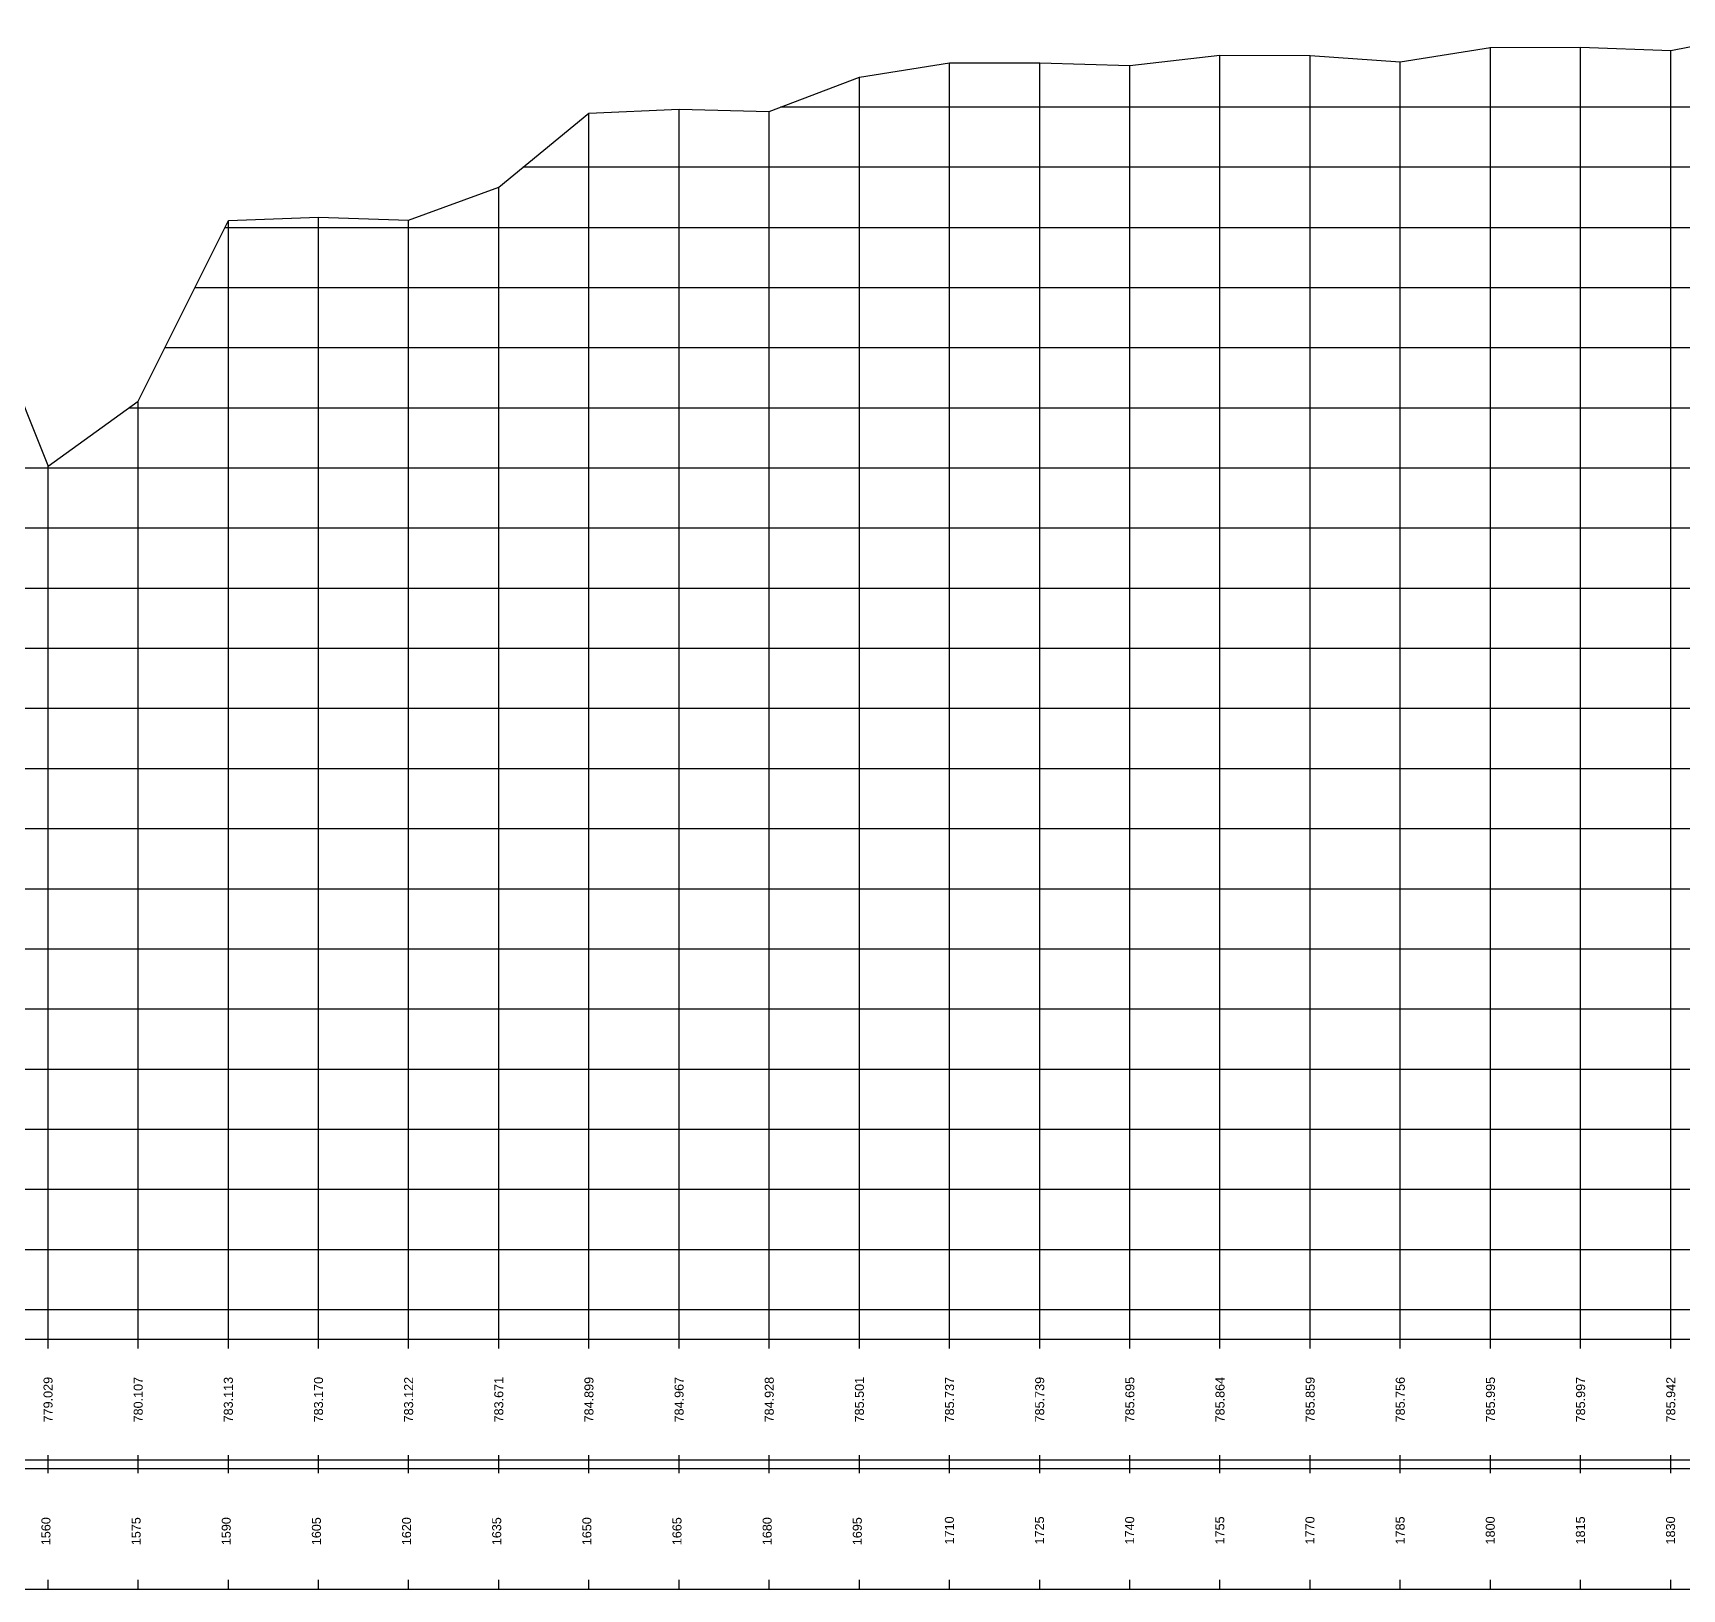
# Model space of a CAD drawing. Header units: millimetres. Extents: x 2757 to 35141, y 547 to 28513.
# Drawn here: x 4356.2 to 4630.6, y 547.2 to 806.1 of the extents above; entities that cross this region are included whole.
import ezdxf
from ezdxf.enums import TextEntityAlignment as Align

# ---------------------------------------------------------------- set-up
doc = ezdxf.new("R2010")
doc.units = ezdxf.units.MM
for name, color, linetype in [('Chainage_TXT', 7, 'Continuous'), ('GL', 3, 'Continuous'), ('TitleBox', 7, 'Continuous')]:
    doc.layers.add(name, color=color, linetype=linetype)
doc.styles.get("Standard").update_dxf_attribs({"font": 'arial.ttf'})

msp = doc.modelspace()

# ---------------------------------------------------------------- linework, layer by layer
at = {"layer": 'Chainage_TXT'}
for p, q in [((4553.68077, 588.73715), (4553.68077, 802.37729)), ((4568.68077, 588.73715), (4568.68077, 802.32724)), ((4583.68077, 588.73715), (4583.68077, 801.29697)), ((4598.68077, 588.73715), (4598.68077, 803.73715)), ((4613.68077, 588.73715), (4613.68077, 803.73715)), ((4628.68077, 588.73715), (4628.68077, 803.15732)), ((4493.68077, 588.73715), (4493.68077, 798.74692)), ((4508.68077, 588.73715), (4508.68077, 801.10715)), ((4523.68077, 588.73715), (4523.68077, 801.12729)), ((4538.68077, 588.73715), (4538.68077, 800.68722)), ((4463.68077, 588.73715), (4463.68077, 793.40695)), ((4478.68077, 588.73715), (4478.68077, 793.01694)), ((4941.57646, 793.73715), (4480.56615, 793.73715)), ((4448.68077, 588.73715), (4448.68077, 792.72702)), ((4973.68077, 783.73715), (4437.69936, 783.73715)), ((4433.68077, 588.73715), (4433.68077, 780.44736)), ((4388.68077, 588.73715), (4388.68077, 774.86691)), ((4403.68077, 588.73715), (4403.68077, 775.43698)), ((4418.68077, 588.73715), (4418.68077, 774.95724)), ((4388.11701, 773.73715), (4978.68077, 773.73715)), ((4383.12696, 763.73715), (4978.68077, 763.73715)), ((4378.13691, 753.73715), (4978.68077, 753.73715)), ((4372.19198, 743.73715), (4978.68077, 743.73715)), ((4373.68077, 588.73715), (4373.68077, 744.8071)), ((3990.02656, 733.73715), (4978.68077, 733.73715)), ((4358.68077, 588.73715), (4358.68077, 734.02707)), ((3983.68077, 723.73715), (4978.68077, 723.73715)), ((3978.85939, 713.73715), (4978.68077, 713.73715)), ((3973.89905, 703.73715), (4978.68077, 703.73715)), ((3968.93871, 693.73715), (4978.68077, 693.73715)), ((3506.8298, 683.73715), (4978.68077, 683.73715)), ((3377.58562, 673.73715), (4978.68077, 673.73715)), ((3263.24038, 663.73715), (4978.68077, 663.73715)), ((3208.44039, 653.73715), (4978.68077, 653.73715)), ((2793.68077, 643.73715), (4978.68077, 643.73715)), ((2793.68077, 633.73715), (4978.68077, 633.73715)), ((2793.68077, 623.73715), (4978.68077, 623.73715)), ((2793.68077, 613.73715), (4978.68077, 613.73715)), ((2793.68077, 603.73715), (4978.68077, 603.73715)), ((2793.68077, 593.73715), (4978.68077, 593.73715))]:
    msp.add_line(p, q, dxfattribs=at)
at = {"layer": 'GL'}
msp.add_lwpolyline([(4343.68077, 771.49716), (4358.68077, 734.02707), (4373.68077, 744.8071), (4388.68077, 774.86691), (4403.68077, 775.43698), (4418.68077, 774.95724), (4433.68077, 780.44736), (4448.68077, 792.72702), (4463.68077, 793.40695), (4478.68077, 793.01694), (4493.68077, 798.74692), (4508.68077, 801.10715), (4523.68077, 801.12729), (4538.68077, 800.68722), (4553.68077, 802.37729), (4568.68077, 802.32724), (4583.68077, 801.29697), (4598.68077, 803.6871), (4613.68077, 803.70724), (4628.68077, 803.15732), (4643.68077, 806.07724)], dxfattribs=at)
at = {"layer": 'TitleBox'}
for p, q in [((4358.68077, 587.23715), (4358.68077, 590.23715)), ((4373.68077, 587.23715), (4373.68077, 590.23715)), ((4388.68077, 587.23715), (4388.68077, 590.23715)), ((4403.68077, 587.23715), (4403.68077, 590.23715)), ((4418.68077, 587.23715), (4418.68077, 590.23715)), ((4433.68077, 587.23715), (4433.68077, 590.23715)), ((4448.68077, 587.23715), (4448.68077, 590.23715)), ((4463.68077, 587.23715), (4463.68077, 590.23715)), ((4478.68077, 587.23715), (4478.68077, 590.23715)), ((4493.68077, 587.23715), (4493.68077, 590.23715)), ((4508.68077, 587.23715), (4508.68077, 590.23715)), ((4523.68077, 587.23715), (4523.68077, 590.23715)), ((4538.68077, 587.23715), (4538.68077, 590.23715)), ((4553.68077, 587.23715), (4553.68077, 590.23715)), ((4568.68077, 587.23715), (4568.68077, 590.23715)), ((4583.68077, 587.23715), (4583.68077, 590.23715)), ((4598.68077, 587.23715), (4598.68077, 590.23715)), ((4613.68077, 587.23715), (4613.68077, 590.23715)), ((4628.68077, 587.23715), (4628.68077, 590.23715)), ((4978.68077, 588.73715), (2793.68077, 588.73715)), ((2793.68077, 568.73715), (4978.68077, 568.73715)), ((4358.68077, 566.48715), (4358.68077, 569.48715)), ((4373.68077, 566.48715), (4373.68077, 569.48715)), ((4388.68077, 566.48715), (4388.68077, 569.48715)), ((4403.68077, 566.48715), (4403.68077, 569.48715)), ((4418.68077, 566.48715), (4418.68077, 569.48715)), ((4433.68077, 566.48715), (4433.68077, 569.48715)), ((4448.68077, 566.48715), (4448.68077, 569.48715)), ((4463.68077, 566.48715), (4463.68077, 569.48715)), ((4478.68077, 566.48715), (4478.68077, 569.48715)), ((4493.68077, 566.48715), (4493.68077, 569.48715)), ((4508.68077, 566.48715), (4508.68077, 569.48715)), ((4523.68077, 566.48715), (4523.68077, 569.48715)), ((4538.68077, 566.48715), (4538.68077, 569.48715)), ((4553.68077, 566.48715), (4553.68077, 569.48715)), ((4568.68077, 566.48715), (4568.68077, 569.48715)), ((4583.68077, 566.48715), (4583.68077, 569.48715)), ((4598.68077, 566.48715), (4598.68077, 569.48715)), ((4613.68077, 566.48715), (4613.68077, 569.48715)), ((4628.68077, 566.48715), (4628.68077, 569.48715)), ((4358.68077, 547.23715), (4358.68077, 548.73715)), ((4373.68077, 547.23715), (4373.68077, 548.73715)), ((4388.68077, 547.23715), (4388.68077, 548.73715)), ((4403.68077, 547.23715), (4403.68077, 548.73715)), ((4418.68077, 547.23715), (4418.68077, 548.73715)), ((4433.68077, 547.23715), (4433.68077, 548.73715)), ((4448.68077, 547.23715), (4448.68077, 548.73715)), ((4463.68077, 547.23715), (4463.68077, 548.73715)), ((4478.68077, 547.23715), (4478.68077, 548.73715)), ((4493.68077, 547.23715), (4493.68077, 548.73715)), ((4508.68077, 547.23715), (4508.68077, 548.73715)), ((4523.68077, 547.23715), (4523.68077, 548.73715)), ((4538.68077, 547.23715), (4538.68077, 548.73715)), ((4553.68077, 547.23715), (4553.68077, 548.73715)), ((4568.68077, 547.23715), (4568.68077, 548.73715)), ((4583.68077, 547.23715), (4583.68077, 548.73715)), ((4598.68077, 547.23715), (4598.68077, 548.73715)), ((4613.68077, 547.23715), (4613.68077, 548.73715)), ((4628.68077, 547.23715), (4628.68077, 548.73715))]:
    msp.add_line(p, q, dxfattribs=at)
msp.add_lwpolyline([(2793.68077, 567.23715), (2793.68077, 547.23715), (4978.68077, 547.23715), (4978.68077, 567.23715)], close=True, dxfattribs=at)

# ---------------------------------------------------------------- texts
for s, p in [('779.029', (4358.68077, 578.73715)), ('780.107', (4373.68077, 578.73715)), ('783.113', (4388.68077, 578.73715)), ('783.170', (4403.68077, 578.73715)), ('783.122', (4418.68077, 578.73715)), ('783.671', (4433.68077, 578.73715)), ('784.899', (4448.68077, 578.73715)), ('784.967', (4463.68077, 578.73715)), ('784.928', (4478.68077, 578.73715)), ('785.501', (4493.68077, 578.73715)), ('785.737', (4508.68077, 578.73715)), ('785.739', (4523.68077, 578.73715)), ('785.695', (4538.68077, 578.73715)), ('785.864', (4553.68077, 578.73715)), ('785.859', (4568.68077, 578.73715)), ('785.756', (4583.68077, 578.73715)), ('785.995', (4598.68077, 578.73715)), ('785.997', (4613.68077, 578.73715)), ('785.942', (4628.68077, 578.73715)), ('1560', (4358.33034, 556.85475)), ('1575', (4373.33034, 556.85475)), ('1590', (4388.33034, 556.85475)), ('1605', (4403.33034, 556.85475)), ('1620', (4418.33034, 556.85475)), ('1635', (4433.33034, 556.85475)), ('1650', (4448.33034, 556.85475)), ('1665', (4463.33034, 556.85475)), ('1680', (4478.33034, 556.85475)), ('1695', (4493.33034, 556.85475)), ('1710', (4508.64938, 556.98036)), ('1725', (4523.64938, 556.98036)), ('1740', (4538.64938, 556.98036)), ('1755', (4553.64938, 556.98036)), ('1770', (4568.64938, 556.98036)), ('1785', (4583.64938, 556.98036)), ('1800', (4598.64938, 556.98036)), ('1815', (4613.64938, 556.98036)), ('1830', (4628.64938, 556.98036))]:
    msp.add_text(s, height=1.5, rotation=90, dxfattribs=at).set_placement(p, align=Align.MIDDLE_CENTER)

doc.saveas('drawing.dxf')
